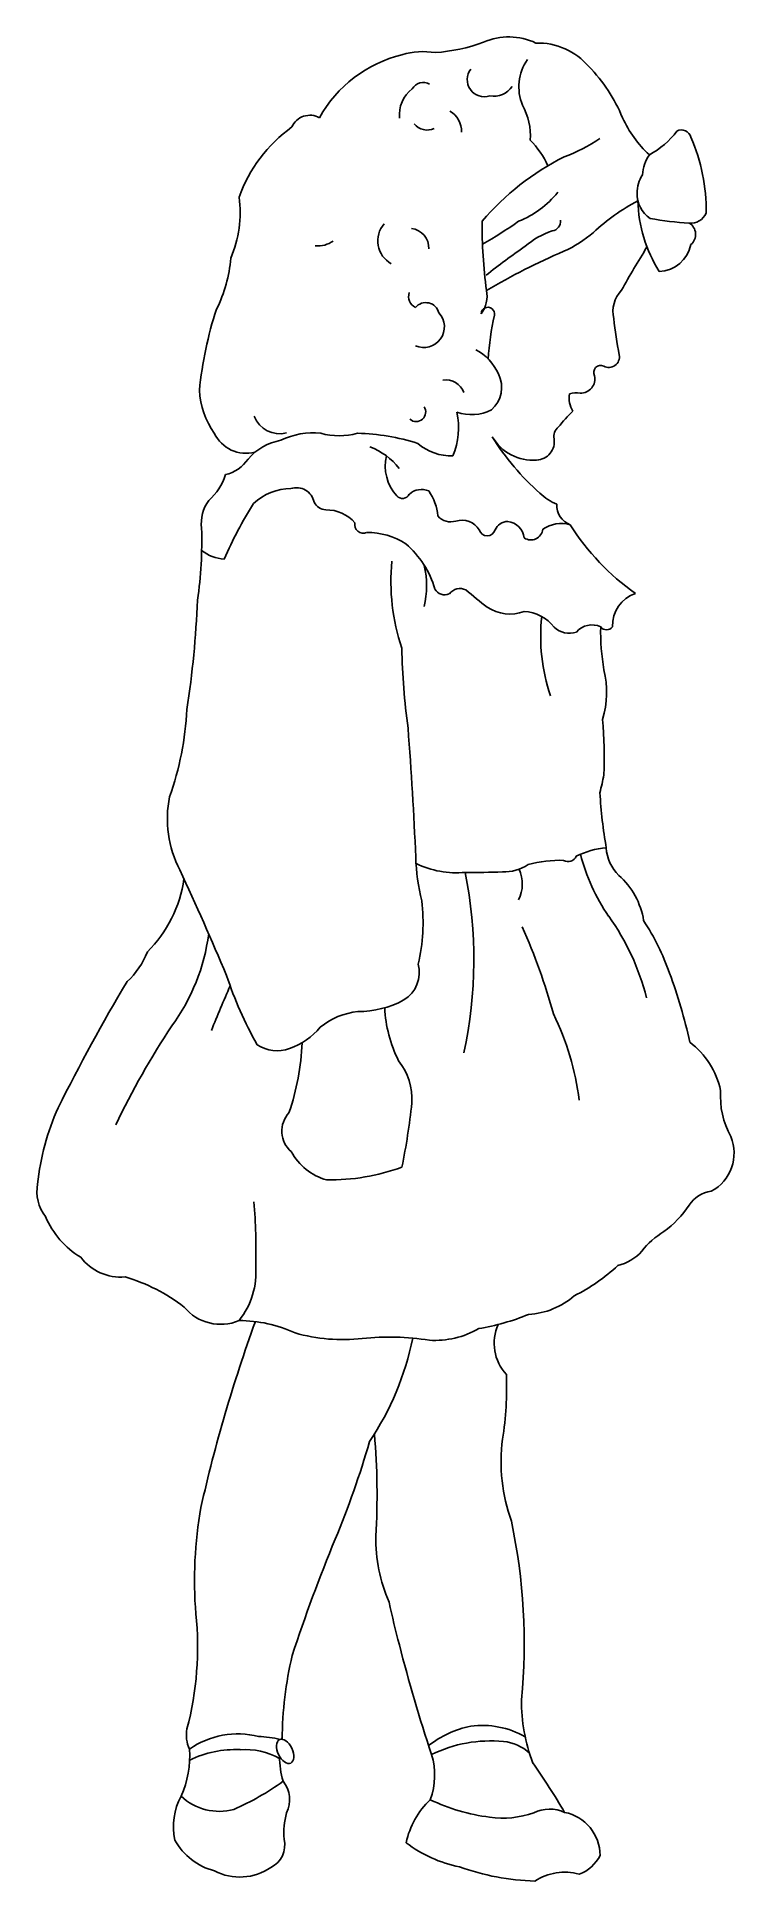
# Model space of a CAD drawing. Extents: x -0.178 to 0.178, y 0 to 0.94.
import ezdxf

# ---------------------------------------------------------------- set-up
doc = ezdxf.new("R2010")
doc.units = 0
doc.header["$MEASUREMENT"] = 0

msp = doc.modelspace()

# ---------------------------------------------------------------- linework, layer by layer
for centre, radius, start, end in [((0.06287, 0.90829), 0.03149, 64.17736, 114.15099), ((0.02405, 0.86668), 0.06589, 103.74823, 151.0785), ((0.01919, 0.89545), 0.03684, 80.41997, 107.04611), ((0.01921, 1.02121), 0.08963, 273.90972, 290.07949), ((0.07767, 0.90273), 0.03392, 40.35961, 91.82225), ((0.05039, 0.91804), 0.0088, 142.75984, 288.06545), ((0.09262, 0.91425), 0.02471, 145.58582, 202.01826), ((0.04472, 0.86737), 0.08212, 22.3367, 44.27302), ((0.02336, 0.90018), 0.0163, 126.54671, 186.52958), ((0.01916, 0.91035), 0.00623, 57.71053, 151.98797), ((0.05499, 0.92099), 0.01147, 260.61257, 325.75725), ((0.04246, 0.88958), 0.0313, 355.57053, 29.50311), ((-0.00321, 0.83233), 0.0759, 125.81615, 160.14245), ((-0.03855, 0.88998), 0.00988, 60.0759, 156.77134), ((0.02122, 0.90099), 0.00868, 219.7734, 294.54758), ((0.02722, 0.89185), 0.0115, 357.25858, 61.21212), ((0.17528, 0.9236), 0.06007, 204.61692, 227.0498), ((0.04104, 0.8548), 0.04595, 24.86685, 44.76536), ((0.05558, 0.97049), 0.09845, 291.06166, 303.00893), ((0.11115, 0.92081), 0.04727, 299.4036, 322.02325), ((0.15079, 0.88762), 0.00475, 11.99694, 120.10611), ((0.07339, 0.85193), 0.08987, 358.76651, 24.09054), ((0.15053, 0.7598), 0.13291, 116.63046, 139.67081), ((0.15131, 0.86808), 0.02052, 145.73273, 176.05692), ((0.14585, 0.86004), 0.01774, 147.77597, 179.68326), ((-0.13311, 0.85009), 0.05906, 336.99694, 7.80388), ((0.04871, 0.89247), 0.05042, 292.2324, 320.75357), ((0.17306, 0.76953), 0.09742, 117.17651, 133.57721), ((0.14349, 0.85992), 0.01538, 179.1899, 235.35154), ((0.19836, 0.85764), 0.06981, 181.18911, 212.39625), ((0.28801, 0.84325), 0.23881, 179.38277, 187.86867), ((0.08414, 0.84576), 0.00494, 278.87329, 6.48236), ((0.16322, 1.00366), 0.15898, 259.68005, 266.90903), ((0.1556, 0.85312), 0.00825, 263.378, 337.74739), ((0.00942, 0.83582), 0.01333, 139.35542, 240.67349), ((0.01221, 0.83234), 0.00983, 356.6086, 83.90142), ((-0.06392, 1.03337), 0.22918, 299.624, 305.07511), ((0.09654, 0.80427), 0.03842, 107.63414, 131.35646), ((0.06303, 0.89076), 0.06636, 294.79384, 310.24204), ((0.15114, 0.83912), 0.00678, 310.24947, 58.78598), ((-0.15112, 0.83331), 0.07265, 333.67249, 355.02339), ((-0.03436, 0.84678), 0.01349, 264.06803, 305.15523), ((0.28341, 0.5253), 0.37389, 124.5894, 128.39659), ((0.21675, 0.53294), 0.3231, 112.92992, 120.77125), ((0.55839, 0.56811), 0.50085, 148.10886, 151.03812), ((0.13872, 0.83736), 0.01714, 272.33352, 348.52164), ((0.01817, 0.80758), 0.0064, 162.91947, 242.77485), ((0.03677, 0.8077), 0.01495, 323.04831, 11.00775), ((0.1316, 0.79974), 0.01578, 136.33235, 192.7556), ((0.09492, 0.74135), 0.19054, 161.72758, 174.47861), ((0.02052, 0.79751), 0.00686, 13.47067, 140.27799), ((0.0195, 0.79198), 0.01049, 246.07941, 42.80948), ((0.05213, 0.79857), 0.00342, 348.98605, 177.60303), ((0.18204, 0.76845), 0.12993, 166.89172, 176.83751), ((0.2994, 0.81482), 0.18413, 185.78725, 191.62849), ((0.03352, 0.7572), 0.0263, 24.35938, 61.86001), ((0.10962, 0.76875), 0.0036, 65.81056, 207.13549), ((0.11371, 0.77678), 0.00542, 241.14636, 9.89325), ((0.03062, 0.75501), 0.00996, 20.48475, 98.24704), ((0.04411, 0.76116), 0.01504, 310.57991, 27.26544), ((0.09947, 0.76544), 0.00715, 267.51907, 13.50201), ((-0.05319, 0.76179), 0.0416, 182.89664, 215.24209), ((0.10608, 0.75584), 0.01257, 170.67011, 212.26321), ((0.09733, 0.74617), 0.01227, 81.4329, 107.38431), ((-0.05388, 0.75145), 0.01391, 201.13646, 284.32589), ((0.01565, 0.74857), 0.00483, 228.55195, 34.67759), ((-0.0012, 0.74065), 0.03838, 337.93768, 11.8513), ((0.04375, 0.76943), 0.02216, 250.53594, 297.25993), ((0.20694, 0.63966), 0.15625, 135.52602, 139.59464), ((-0.07106, 0.74546), 0.01784, 205.47375, 285.00473), ((-0.04838, 0.70626), 0.02837, 99.97133, 139.54562), ((-0.03695, 0.70097), 0.03703, 83.82242, 116.1806), ((-0.02361, 0.77347), 0.0369, 255.29758, 284.70242), ((-0.01624, 0.6324), 0.1054, 71.93513, 88.91139), ((0.07518, 0.74825), 0.02418, 210.45921, 274.17295), ((0.16636, 0.80586), 0.13201, 211.95099, 228.35723), ((0.07659, 0.73351), 0.00937, 272.1489, 9.23525), ((0.09223, 0.73607), 0.00648, 131.26356, 189.40485), ((-0.08552, 0.73491), 0.01862, 282.29676, 326.61239), ((-0.02008, 0.699), 0.03413, 37.61358, 69.11038), ((0.02264, 0.72111), 0.02277, 166.92715, 222.10967), ((0.03368, 0.75271), 0.02648, 229.3827, 271.49489), ((-0.10723, 0.72399), 0.02669, 310.15307, 344.18979), ((-0.04818, 0.68178), 0.02779, 89.91295, 133.20627), ((-0.04519, 0.70114), 0.00893, 10.13468, 109.25106), ((0.00863, 0.70855), 0.00396, 223.21301, 332.1691), ((0.01837, 0.70015), 0.00903, 66.3261, 133.56227), ((0.00131, 0.69363), 0.02543, 4.53958, 35.57528), ((0.10001, 0.73054), 0.03164, 227.50672, 246.14178), ((-0.07382, 0.69189), 0.01999, 144.16857, 187.0841), ((0.10559, 0.5933), 0.20416, 147.81825, 156.80649), ((-0.02964, 0.70637), 0.00768, 208.43834, 264.2164), ((-0.0299, 0.67997), 0.01876, 40.21372, 91.57249), ((0.03315, 0.70111), 0.00848, 220.07708, 288.3377), ((0.09754, 0.70095), 0.01035, 176.38441, 250.46594), ((-0.30464, 0.68301), 0.21109, 351.77368, 1.74263), ((-0.0113, 0.69122), 0.00436, 168.66441, 293.02524), ((-0.00903, 0.65173), 0.03548, 56.89352, 90.89981), ((0.03882, 0.68295), 0.01054, 32.22508, 106.54626), ((0.05178, 0.68978), 0.00422, 196.69934, 343.30066), ((0.06249, 0.68552), 0.00734, 91.92364, 155.42159), ((0.06142, 0.68363), 0.00926, 5.11832, 84.91949), ((0.07404, 0.68943), 0.00602, 235.72329, 354.93979), ((0.08954, 0.67489), 0.01693, 74.44288, 124.13284), ((0.19552, 0.75429), 0.11946, 211.88101, 235.181), ((-0.08124, 0.69335), 0.01966, 231.00116, 267.57356), ((-0.02174, 0.64448), 0.04896, 16.56326, 49.0529), ((0.10941, 0.66238), 0.10666, 174.50779, 198.62619), ((-0.0253, 0.66011), 0.04623, 346.70727, 12.90696), ((0.03012, 0.66105), 0.00559, 207.98296, 295.16983), ((0.03797, 0.65167), 0.00697, 64.99127, 141.64083), ((0.22975, 0.87839), 0.29024, 229.41002, 232.17568), ((-0.61426, 0.67473), 0.519, 351.39654, 357.57826), ((0.06342, 0.66703), 0.02135, 236.93523, 289.65385), ((0.13312, 0.63965), 0.01756, 109.32251, 181.56202), ((0.06984, 0.62683), 0.02011, 37.08435, 87.84101), ((0.17269, 0.63418), 0.09367, 173.72234, 198.77982), ((0.10516, 0.62955), 0.01059, 65.28969, 138.88433), ((0.22661, 0.63679), 0.11705, 178.83125, 189.64559), ((0.11258, 0.64128), 0.00366, 215.16505, 324.83495), ((0.09355, 0.64709), 0.01118, 226.71552, 288.95713), ((0.36717, 0.63544), 0.35891, 181.13753, 187.66565), ((0.0664, 0.60582), 0.04623, 342.60072, 14.21492), ((-0.26126, 0.60564), 0.16039, 340.67606, 356.94604), ((-1.80181, 0.44653), 1.81876, 2.36993, 4.44745), ((-0.12266, 0.57206), 0.23403, 357.94486, 4.88584), ((-0.08669, 0.60355), 0.20188, 345.97152, 348.60803), ((0.35931, 0.56926), 0.25056, 183.35236, 189.81586), ((-0.05546, 0.54113), 0.05563, 168.14036, 207.68427), ((0.11545, 0.48622), 0.04044, 94.31484, 116.95002), ((0.13417, 0.52791), 0.02181, 183.60219, 224.93003), ((0.12374, 0.52514), 0.1084, 181.79682, 193.71068), ((0.03616, 0.5606), 0.04679, 243.84184, 275.41274), ((0.0605, 0.53623), 0.02193, 267.45461, 303.71147), ((0.08852, 0.46149), 0.05868, 87.85881, 105.6647), ((0.093, 0.52395), 0.00446, 239.05289, 337.79436), ((0.19415, 0.54728), 0.09783, 194.18963, 214.60654), ((-0.16714, 0.51982), 0.06517, 314.73975, 351.95078), ((-1.53562, -0.15022), 1.57808, 22.80507, 24.94325), ((-0.18244, 0.46952), 0.22741, 347.95444, 11.28367), ((0.04455, 0.85555), 0.34156, 269.33334, 272.51353), ((0.05139, 0.508), 0.01826, 333.88464, 24.65565), ((0.09327, 0.48343), 0.03866, 8.97983, 48.79697), ((-0.07079, 0.48824), 0.08992, 346.53571, 7.15871), ((0.01276, 0.41972), 0.12394, 14.22322, 35.51608), ((0.02502, 0.42048), 0.12683, 19.46852, 32.94984), ((-0.19193, 0.49611), 0.10277, 324.03315, 352.51845), ((-0.22552, 0.35531), 0.32287, 15.56139, 23.92039), ((-0.15905, 0.48823), 0.04055, 312.64381, 338.74723), ((0.10523, 0.52257), 0.19591, 198.18281, 209.45701), ((0.00091, 0.46303), 0.01631, 300.85418, 15.19848), ((-0.09143, 0.37439), 0.25203, 12.18307, 20.52383), ((0.69459, -0.03426), 0.96191, 149.1917, 153.55561), ((0.90551, 0.03042), 1.07276, 156.61218, 157.93586), ((-0.01027, 0.40698), 0.03634, 95.94092, 129.14679), ((-0.01374, 0.49098), 0.04786, 269.64822, 298.74736), ((0.06731, 0.44829), 0.0678, 182.76399, 206.47647), ((-0.04258, 0.37969), 0.14241, 7.35983, 25.91333), ((0.21958, 0.21605), 0.39506, 146.21139, 154.6279), ((-0.06117, 0.45857), 0.03646, 289.7445, 320.05886), ((-0.05514, 0.44161), 0.01846, 236.43362, 289.92317), ((-0.16534, 0.4316), 0.12291, 340.97078, 357.97153), ((0.1289, 0.39363), 0.04277, 12.45865, 52.51796), ((-0.01824, 0.39839), 0.0317, 356.64668, 38.35098), ((-0.34417, 0.43458), 0.35959, 348.64802, 353.92593), ((0.21306, 0.39988), 0.0425, 175.98023, 208.76057), ((-0.04953, 0.34164), 0.12836, 155.87363, 173.92019), ((-0.0392, 0.3822), 0.01363, 136.88073, 229.95693), ((0.15546, 0.37095), 0.02204, 298.11618, 22.63572), ((-0.02231, 0.38529), 0.029, 207.79724, 254.69131), ((-0.02864, 0.46611), 0.10881, 269.30072, 289.89727), ((-0.15654, 0.35149), 0.02097, 169.70749, 217.87319), ((0.16786, 0.33582), 0.01581, 97.31341, 146.95715), ((-0.13243, 0.35568), 0.04409, 202.76447, 238.90308), ((-0.33812, 0.322), 0.27215, 358.21751, 5.08928), ((0.10915, 0.3749), 0.05471, 306.58047, 326.17613), ((0.16338, 0.29522), 0.04178, 121.16249, 141.86352), ((0.11244, 0.33712), 0.02421, 284.03587, 318.30061), ((-0.13488, 0.33325), 0.02545, 217.00588, 275.09719), ((-0.1052, 0.31017), 0.03924, 321.30073, 4.92573), ((0.05024, 0.38791), 0.10075, 297.10898, 312.50459), ((-0.15819, 0.22054), 0.09102, 52.27143, 73.67812), ((-0.08393, 0.30771), 0.02398, 219.27151, 292.97676), ((0.0705, 0.32798), 0.03928, 273.47288, 310.76346), ((0.65733, 0.02174), 0.77002, 159.99973, 167.34417), ((-0.07475, 0.21668), 0.06896, 65.37601, 89.84902), ((0.02831, 0.39747), 0.11748, 279.38686, 292.29715), ((0.07882, 0.27403), 0.02347, 155.81345, 222.56392), ((-0.02193, 0.36277), 0.08682, 253.88548, 276.68044), ((0.00167, 0.14496), 0.13228, 80.99464, 95.85433), ((-0.13005, 0.30593), 0.14688, 326.08701, 348.50728), ((0.02502, 0.32029), 0.04477, 266.60803, 300.09541), ((-0.10377, 0.25139), 0.16544, 350.91698, 2.34566), ((-0.35897, 0.19686), 0.35466, 356.59444, 5.00824), ((-0.43365, 0.34539), 0.44247, 337.25597, 344.07405), ((0.14959, 0.21377), 0.09072, 172.7151, 199.5862), ((0.11449, 0.15337), 0.21175, 169.91472, 184.62907), ((-0.23155, 0.12096), 0.30218, 354.58239, 11.91657), ((0.75083, -0.14652), 0.84009, 157.54763, 161.86268), ((0.07855, 0.17501), 0.08349, 179.4631, 203.17132), ((0.49039, 0.24915), 0.50018, 192.35106, 194.91733), ((-0.25942, 0.1193), 0.16374, 345.24463, 5.95218), ((0.14785, 0.06979), 0.20053, 166.97124, 179.29277), ((0.80514, 0.32394), 0.82362, 194.30841, 198.35683), ((0.15619, 0.09144), 0.08692, 179.34739, 201.07375), ((-0.08497, 0.07437), 0.01643, 168.68336, 205.57601), ((0.05394, 0.02839), 0.05171, 101.75824, 128.19232), ((0.04902, 0.03419), 0.04518, 60.71072, 97.14467), ((-0.14952, 0.06377), 0.04985, 335.69799, 4.03857), ((-0.07519, 0.03195), 0.04305, 75.84819, 124.84276), ((-0.0763, 0.01351), 0.05352, 87.61777, 115.945), ((-0.07164, 0.03046), 0.0366, 61.04679, 93.81212), ((-0.06677, 0.01797), 0.05576, 76.45303, 87.83527), ((-0.01216, 0.063), 0.04177, 165.8215, 167.15501), ((0.05352, 0.00251), 0.06895, 84.57417, 115.86388), ((0.05802, 0.04877), 0.02248, 47.10215, 84.84005), ((-0.01216, 0.063), 0.04177, 179.30269, 196.89384), ((-0.01108, 0.05394), 0.03611, 339.81747, 17.08636), ((-0.23533, -0.15667), 0.37866, 30.41697, 34.93921), ((-0.13452, 0.16603), 0.1416, 293.87452, 305.58269), ((-0.06403, 0.04138), 0.01522, 334.16477, 38.52395), ((-0.07596, 0.0279), 0.03204, 151.3749, 192.67552), ((-0.08466, 0.06386), 0.02832, 226.69348, 285.2518), ((0.05132, 0.01115), 0.04163, 133.22452, 168.3483), ((0.06458, 0.1276), 0.09571, 244.12542, 263.04972), ((-0.01522, 0.02445), 0.03659, 163.65909, 184.91219), ((0.05983, 0.0783), 0.04622, 261.50239, 289.81759), ((0.08359, 0.01799), 0.01868, 65.8982, 115.65567), ((0.08674, 0.01294), 0.02254, 0.43333, 78.54867), ((-0.07902, 0.03635), 0.03216, 208.76049, 255.52615), ((-0.06376, 0.01825), 0.01247, 295.49763, 14.24365), ((0.05001, 0.07072), 0.06461, 232.36521, 258.98098), ((0.09186, 0.02173), 0.01944, 290.28653, 333.67901), ((-0.07421, 0.02989), 0.02783, 242.50194, 304.64603), ((0.07945, 0.12235), 0.1224, 250.03503, 268.41081), ((0.09112, -0.02273), 0.02727, 74.09008, 123.54227)]:
    msp.add_arc(centre, radius, start, end)
msp.add_ellipse((-0.0511, 0.0661), major_axis=(-0.00287, 0.00598), ratio=0.560295)

doc.saveas('drawing.dxf')
